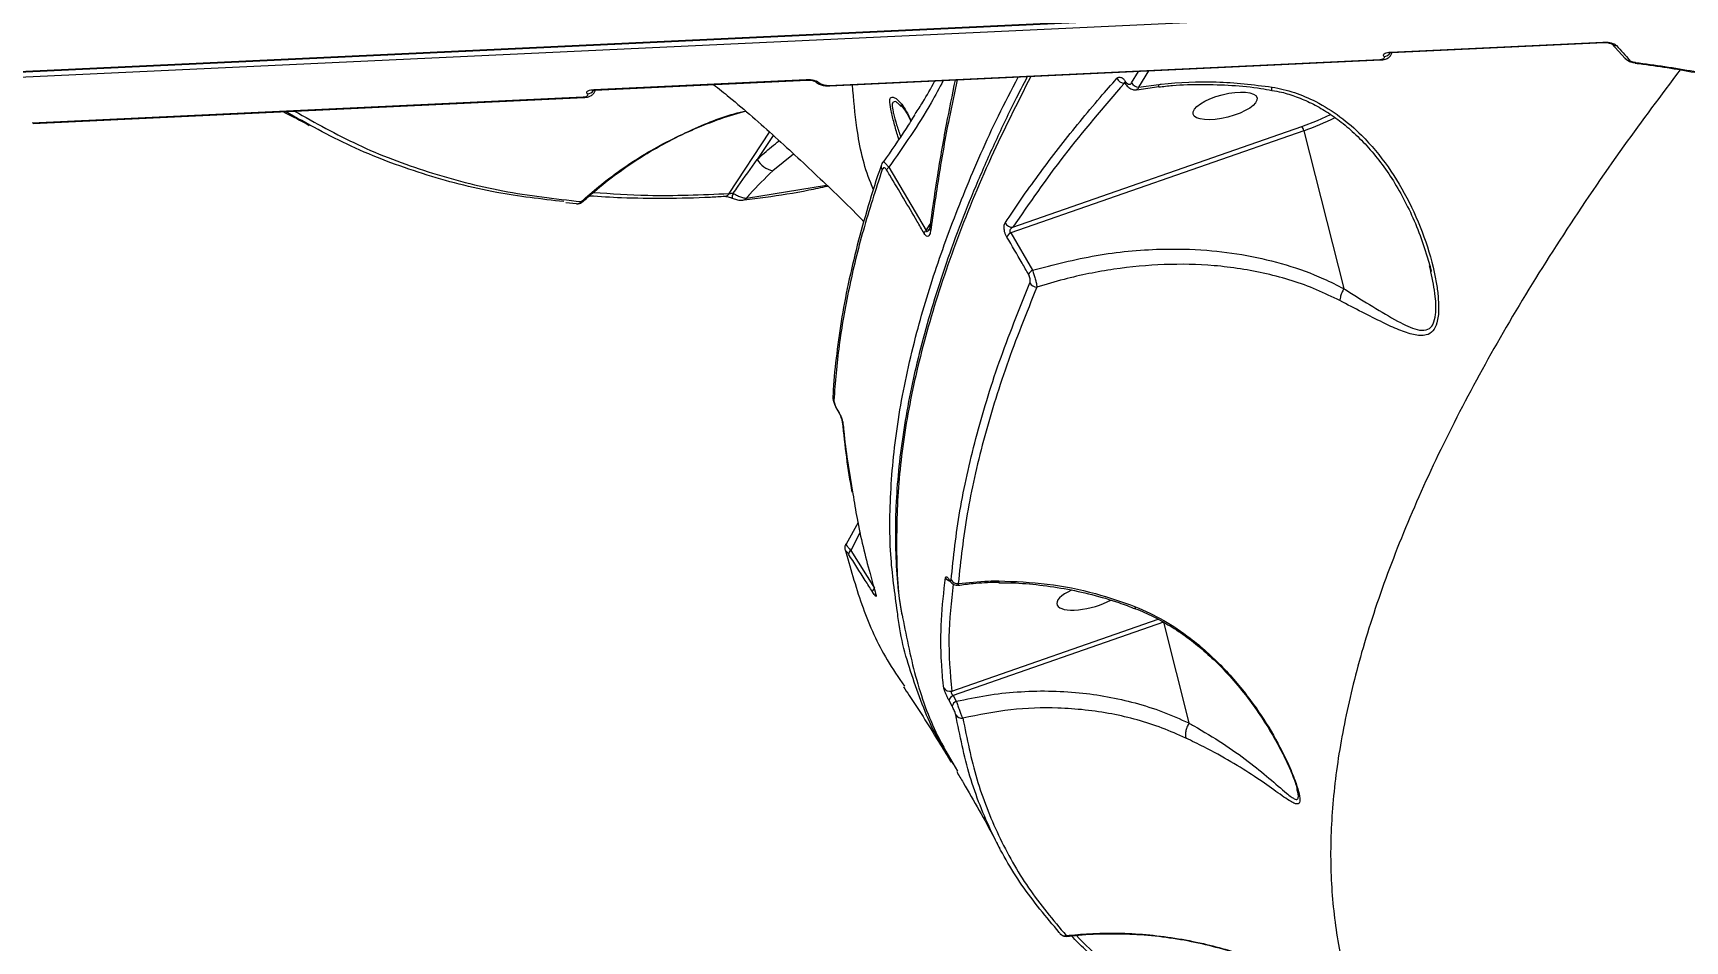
# Model space of a CAD drawing. Header units: millimetres. Extents: x -7151 to 6134, y -5040 to 5562.
# Drawn here: x -2003.1 to -1769.7, y -296.2 to -168 of the extents above; entities that cross this region are included whole.
import ezdxf

# ---------------------------------------------------------------- set-up
doc = ezdxf.new("R2010")
doc.units = ezdxf.units.MM
for name, color, linetype in [('DIKOM_ОБЪЕКТ', 7, 'Continuous'), ('DIKOM_РАЗМЕР_ЗОНА', 7, 'Continuous'), ('DIKOM_РАЗМЕР_ОБЪЕКТА', 7, 'Continuous')]:
    doc.layers.add(name, color=color, linetype=linetype)
doc.styles.add('style1', font='arial.ttf', dxfattribs={"width": 0.8})
doc.dimstyles.new('1-50', dxfattribs={"dimtxt": 300, "dimasz": 200, "dimexe": 100, "dimexo": 0, "dimgap": 100, "dimtad": 1, "dimtxsty": 'style1', "dimcen": 200, "dimclrd": 7, "dimclre": 7, "dimclrt": 7, "dimadec": 1, "dimazin": 2, "dimtfac": 1, "dimtmove": 0, "dimatfit": 2, "dimfxl": 0, "dimlwd": 25, "dimlwe": 18, "dimarcsym": 0})

# ---------------------------------------------------------------- blocks, each defined once
blk = doc.blocks.new('*D0')
at = {"layer": 'Defpoints', "color": 0, "transparency": 16777216}
for p in [(4133.55, 168.74), (-4567.47, -1241.13), (4133.55, -4153.12)]:
    blk.add_point(p, dxfattribs=at)
at = {"layer": 'DIKOM_РАЗМЕР_ОБЪЕКТА', "color": 7, "lineweight": 18, "transparency": 16777216}
for p, q in [((4133.55, 168.74), (4133.55, -4253.12)), ((-4567.47, -1241.13), (-4567.47, -4253.12))]:
    blk.add_line(p, q, dxfattribs=at)
at = {"layer": 'DIKOM_РАЗМЕР_ОБЪЕКТА', "color": 7, "lineweight": 25, "transparency": 16777216}
blk.add_line((-4367.47, -4153.12), (3933.55, -4153.12), dxfattribs=at)
at = {"layer": 'DIKOM_РАЗМЕР_ОБЪЕКТА', "color": 7, "transparency": 16777216}
for points in [[(-4367.47, -4119.79), (-4367.47, -4186.45), (-4567.47, -4153.12)], [(3933.55, -4119.79), (3933.55, -4186.45), (4133.55, -4153.12)]]:
    blk.add_solid(points, dxfattribs=at)
at = {"layer": 'DIKOM_РАЗМЕР_ОБЪЕКТА', "color": 7, "transparency": 16777216, "insert": (150.61, -3899.95), "char_height": 300, "attachment_point": 5, "style": 'style1'}
blk.add_mtext('8700', dxfattribs=at)
blk = doc.blocks.new('*D3')
at = {"layer": 'Defpoints', "color": 0, "transparency": 16777216}
for p in [(6133.55, 253.24), (-5802.46, -2467.19), (6133.55, -4939.78)]:
    blk.add_point(p, dxfattribs=at)
at = {"layer": 'DIKOM_РАЗМЕР_ЗОНА', "color": 7, "lineweight": 18, "transparency": 16777216}
for p, q in [((6133.55, 253.24), (6133.55, -5039.78)), ((-5802.46, -2467.19), (-5802.46, -5039.78))]:
    blk.add_line(p, q, dxfattribs=at)
at = {"layer": 'DIKOM_РАЗМЕР_ЗОНА', "color": 7, "lineweight": 25, "transparency": 16777216}
blk.add_line((-5602.46, -4939.78), (5933.55, -4939.78), dxfattribs=at)
at = {"layer": 'DIKOM_РАЗМЕР_ЗОНА', "color": 7, "transparency": 16777216}
for points in [[(-5602.46, -4906.44), (-5602.46, -4973.11), (-5802.46, -4939.78)], [(5933.55, -4906.44), (5933.55, -4973.11), (6133.55, -4939.78)]]:
    blk.add_solid(points, dxfattribs=at)
at = {"layer": 'DIKOM_РАЗМЕР_ЗОНА', "color": 7, "transparency": 16777216, "insert": (186.61, -4686.61), "char_height": 300, "attachment_point": 5, "style": 'style1'}
blk.add_mtext('11950', dxfattribs=at)

msp = doc.modelspace()

# ---------------------------------------------------------------- linework, layer by layer
at = {"layer": 'DIKOM_ОБЪЕКТ', "color": 7, "linetype": 'Continuous', "lineweight": 15}
for p, q in [((-2197.339, -182.436), (-1743.331, -161.084)), ((-2197.187, -182.525), (-1743.181, -161.172)), ((-1742.668, -161.904), (-2196.675, -183.257)), ((-1811.332, -170.654), (-1781.315, -169.243)), ((-1811.193, -170.728), (-1781.176, -169.316)), ((-1780.06, -169.482), (-1778.164, -171.563)), ((-1890.695, -175.366), (-1812.838, -171.704)), ((-1890.558, -175.437), (-1812.701, -171.776)), ((-1923.895, -175.948), (-1893.878, -174.537)), ((-1923.757, -176.022), (-1893.74, -174.61)), ((-1848.864, -175.022), (-1848.927, -175.036)), ((-1847.914, -175.01), (-1846.916, -173.385)), ((-1845.507, -173.319), (-1846.922, -175.623)), ((-2003.258, -180.66), (-1925.402, -176.998)), ((-2003.121, -180.731), (-1925.265, -177.07)), ((-1847.179, -175.983), (-1844.061, -175.534)), ((-1846.922, -175.623), (-1844.049, -175.227)), ((-1880.477, -178.322), (-1880.64, -178.168)), ((-1904.767, -190.632), (-1899.047, -181.976)), ((-1823.564, -181.757), (-1864.985, -196.186)), ((-1864.675, -195.39), (-1823.837, -181.164)), ((-1823.564, -181.757), (-1817.915, -204.06)), ((-1898.535, -182.421), (-1900.788, -185.83)), ((-1895.666, -185.06), (-1898.594, -187.411)), ((-1882.215, -186.932), (-1876.931, -195.846)), ((-1902.334, -191.274), (-1890.999, -189.435)), ((-1927.835, -191.905), (-1926.334, -192.032)), ((-1876.931, -195.846), (-1876.358, -194.979)), ((-1864.985, -196.186), (-1861.912, -201.469)), ((-1889.444, -221.22), (-1889.434, -221.294)), ((-1886.555, -237.094), (-1888.253, -240.123)), ((-1886.24, -238.432), (-1887.589, -241.026)), ((-1887.589, -241.026), (-1884.211, -246.353)), ((-1866.659, -245.516), (-1866.659, -245.516)), ((-1873.322, -260.885), (-1844.172, -250.731)), ((-1843.413, -251.155), (-1873.114, -261.501)), ((-1843.413, -251.155), (-1839.812, -265.375)), ((-1873.25, -263.03), (-1873.695, -262.214)), ((-1873.114, -261.501), (-1872.668, -262.32)), ((-1824.494, -274.871), (-1824.532, -274.703)), ((-1857.14, -295.397), (-1857.094, -295.488))]:
    msp.add_line(p, q, dxfattribs=at)
at = {"layer": 'DIKOM_ОБЪЕКТ', "color": 7, "linetype": 'Continuous', "lineweight": 15, "flags": 128}
for points in [[(-1776.749, -172.167), (-1776.742, -172.172), (-1776.739, -172.173)], [(-1776.739, -172.173), (-1776.724, -172.16), (-1776.702, -172.112)], [(-1823.837, -181.164), (-1821.619, -180.31), (-1819.801, -179.479)], [(-1873.655, -245.251), (-1873.693, -245.188), (-1873.734, -245.061)], [(-1884.023, -247.253), (-1884.091, -247.122), (-1884.119, -247.04)], [(-1866.658, -245.316), (-1866.659, -245.455), (-1866.659, -245.514), (-1866.659, -245.516)], [(-1857.991, -295.139), (-1858.047, -295.073), (-1858.124, -294.953)]]:
    msp.add_lwpolyline(points, dxfattribs=at)
at = {"layer": 'DIKOM_ОБЪЕКТ', "color": 7, "linetype": 'Continuous', "lineweight": 15}
for centre, radius, start, end in [((-1781.176, -169.149), 0.167, 213.93738, 271.06707), ((-1779.46, -168.926), 0.818, 222.37943, 273.88924), ((-1667.701, -69.856), 149.85, 221.80315, 222.87487), ((-1812.701, -171.609), 0.167, 214.78224, 268.8818), ((-1812.31, -170.174), 1.114, 273.81037, 328.80669), ((-1811.193, -170.56), 0.168, 214.08403, 269.84192), ((-1777.574, -171), 0.816, 223.64932, 273.9967), ((-1893.74, -174.443), 0.167, 213.93738, 271.06707), ((-1892.03, -174.235), 0.803, 223.6259, 274.41893), ((-1848.944, -173.889), 1.147, 204.40328, 270.85235), ((-1848.543, -174.953), 0.304, 147.00951, 206.25089), ((-1846.843, -174.386), 1.24, 210.25928, 266.34483), ((-1925.264, -176.903), 0.167, 214.78224, 268.8818), ((-1924.873, -175.468), 1.114, 273.81102, 328.80463), ((-1923.756, -175.854), 0.168, 214.14076, 269.78519), ((-1890.558, -175.271), 0.167, 214.77906, 269.94531), ((-1844.816, -175.363), 0.78, 345.74865, 10.09679), ((-1824.978, -182.051), 1.445, 11.71896, 37.84046), ((-1835.212, -148.025), 35.687, 289.05081, 296.74465), ((-1897.976, -184.241), 3.23, 209.48115, 258.97779), ((-1882.482, -186.815), 0.795, 161.77381, 213.97751), ((-1881.507, -187.836), 1.148, 128.02991, 152.59042), ((-1905.436, -190.251), 0.77, 275.62296, 330.30693), ((-1903.078, -191.235), 1.283, 150.22002, 181.80534), ((-1902.946, -190.797), 0.776, 278.92047, 322.0126), ((-1926.296, -191.242), 0.832, 266.78697, 319.65257), ((-1876.254, -196.766), 1.142, 126.33845, 150.81842), ((-1875.783, -195.555), 0.66, 172.82253, 217.6785), ((-1864.769, -194.279), 1.115, 207.04546, 274.85147), ((-1864.266, -197.41), 1.419, 120.41022, 153.16503), ((-1861.223, -202.693), 1.405, 119.36789, 152.28289), ((-1861.291, -202.682), 1.154, 210.23114, 270.4076), ((-1889.268, -219.379), 0.842, 176.72936, 213.17859), ((-1888.09, -222.675), 0.731, 185.38224, 215.22246), ((-1887.567, -240.751), 0.846, 193.01275, 213.42779), ((-1887.183, -241.635), 0.731, 123.68492, 172.48999), ((-1873.307, -244.372), 1.011, 208.34166, 254.4021), ((-1883.82, -246.964), 0.726, 122.57236, 171.30362), ((-1872.506, -244.672), 1.041, 209.95602, 275.96025), ((-1873.571, -259.908), 1.008, 209.97638, 284.32858), ((-1872.73, -262.408), 0.985, 112.93768, 168.61332), ((-1872.289, -263.224), 0.981, 112.70895, 168.57127), ((-1871.897, -263.72), 0.99, 209.66316, 278.42537), ((-1857.336, -294.51), 0.908, 223.77764, 282.44143)]:
    msp.add_arc(centre, radius, start, end, dxfattribs=at)
msp.add_ellipse((-1834.702, -178.266), major_axis=(-4.524, -1.156), ratio=0.3496586, dxfattribs=at)
for start_param, end_param in [(5.1933166, 6.3518037), (0.0686184, 2.2267414)]:
    msp.add_ellipse((-1853.938, -247.49), major_axis=(-4.524, -1.156), ratio=0.3496586, start_param=start_param, end_param=end_param, dxfattribs=at)
for points, knots in [([(-1781.315, -169.243), (-1781.209, -169.24), (-1780.942, -169.235), (-1780.486, -169.284), (-1780.015, -169.396), (-1779.621, -169.554), (-1779.477, -169.679), (-1779.405, -169.742)], [0, 0, 0, 0, 0.140709, 0.3551647, 0.5698808, 0.7848984, 1, 1, 1, 1]), ([(-1781.172, -169.319), (-1781.132, -169.317), (-1781.003, -169.309), (-1780.74, -169.326), (-1780.443, -169.373), (-1780.208, -169.438), (-1780.069, -169.493), (-1780.014, -169.525), (-1780.019, -169.522), (-1780.021, -169.521)], [0, 0, 0, 0, 0.0896838, 0.2868172, 0.4977826, 0.6770643, 0.8264419, 0.9498459, 1, 1, 1, 1]), ([(-1812.838, -171.704), (-1812.736, -171.695), (-1812.533, -171.677), (-1812.31, -171.599), (-1812.183, -171.495), (-1812.165, -171.384), (-1812.216, -171.314), (-1812.236, -171.286)], [0, 0, 0, 0, 0.2142065, 0.4286505, 0.6432427, 0.8580735, 1, 1, 1, 1]), ([(-1812.705, -171.771), (-1812.661, -171.77), (-1812.368, -171.765), (-1811.942, -171.663), (-1811.481, -171.39), (-1811.186, -171.03), (-1811.128, -170.754), (-1811.1, -170.621)], [0, 0, 0, 0, 0.0568115, 0.3867359, 0.6224684, 0.8187131, 1, 1, 1, 1]), ([(-1812.236, -171.286), (-1812.266, -171.244), (-1812.343, -171.138), (-1812.315, -170.972), (-1812.125, -170.813), (-1811.79, -170.695), (-1811.484, -170.668), (-1811.332, -170.654)], [0, 0, 0, 0, 0.14188341, 0.35676945, 0.57132873, 0.78573225, 1, 1, 1, 1]), ([(-1811.55, -170.784), (-1811.549, -170.783), (-1811.545, -170.781), (-1811.465, -170.758), (-1811.345, -170.737), (-1811.233, -170.732), (-1811.19, -170.73)], [0, 0, 0, 0, 0.2050446, 0.4534385, 0.7866377, 1, 1, 1, 1]), ([(-1778.152, -171.54), (-1778.11, -171.595), (-1777.986, -171.757), (-1777.63, -171.945), (-1777.203, -172.11), (-1776.855, -172.147), (-1776.737, -172.159)], [0, 0, 0, 0, 0.1321724, 0.387352, 0.7920252, 1, 1, 1, 1]), ([(-1777.517, -171.814), (-1777.469, -171.854), (-1777.372, -171.935), (-1777.109, -172.035), (-1776.871, -172.089), (-1776.731, -172.108), (-1776.702, -172.112)], [0, 0, 0, 0, 0.3068785, 0.6134869, 0.9196148, 1, 1, 1, 1]), ([(-1776.755, -172.219), (-1776.551, -172.242), (-1775.025, -172.421), (-1772.206, -172.848), (-1768.323, -173.499), (-1764.513, -174.243), (-1760.827, -175.064), (-1758.301, -175.671), (-1757.057, -176.013), (-1756.945, -176.044)], [0, 0, 0, 0, 0.0290876, 0.2178458, 0.4079249, 0.5988657, 0.7901743, 0.9811334, 1, 1, 1, 1]), ([(-1776.702, -172.112), (-1775.313, -172.298), (-1772.533, -172.668), (-1768.446, -173.357), (-1764.42, -174.141), (-1760.475, -175.017), (-1757.962, -175.668), (-1756.705, -175.994)], [0, 0, 0, 0, 0.19768915, 0.39539618, 0.59309778, 0.79653455, 1, 1, 1, 1]), ([(-1893.878, -174.537), (-1893.773, -174.534), (-1893.505, -174.529), (-1893.049, -174.578), (-1892.578, -174.69), (-1892.185, -174.848), (-1892.04, -174.973), (-1891.968, -175.036)], [0, 0, 0, 0, 0.1407045, 0.3551532, 0.5698947, 0.7849054, 1, 1, 1, 1]), ([(-1893.736, -174.613), (-1893.696, -174.611), (-1893.567, -174.603), (-1893.304, -174.62), (-1893.006, -174.667), (-1892.771, -174.732), (-1892.633, -174.787), (-1892.578, -174.819), (-1892.583, -174.816), (-1892.584, -174.815)], [0, 0, 0, 0, 0.0899316, 0.2866986, 0.4978984, 0.6770439, 0.8264956, 0.9498614, 1, 1, 1, 1]), ([(-1892.615, -174.765), (-1892.601, -174.787), (-1892.518, -174.918), (-1892.234, -175.094), (-1891.779, -175.306), (-1891.168, -175.438), (-1890.755, -175.431), (-1890.564, -175.427)], [0, 0, 0, 0, 0.0361823, 0.2119809, 0.4663184, 0.7532946, 1, 1, 1, 1]), ([(-1891.968, -175.036), (-1891.92, -175.077), (-1891.824, -175.161), (-1891.561, -175.265), (-1891.247, -175.339), (-1890.943, -175.371), (-1890.765, -175.367), (-1890.695, -175.366)], [0, 0, 0, 0, 0.215121, 0.4302979, 0.6450708, 0.8595941, 1, 1, 1, 1]), ([(-1874.526, -174.683), (-1875.082, -175.733), (-1877.367, -180.048), (-1880.127, -183.967), (-1882.215, -186.932)], [0, 0, 0, 0, 0.2432546, 1, 1, 1, 1]), ([(-1880.981, -249.73), (-1881.363, -247.046), (-1882.183, -241.286), (-1882.031, -231.736), (-1880.83, -221.284), (-1878.542, -210.816), (-1875.399, -200.446), (-1871.518, -190.233), (-1867.702, -181.469), (-1864.869, -176.014), (-1863.918, -174.184)], [0, 0, 0, 0, 0.1268616, 0.2722337, 0.4173734, 0.5620564, 0.6864764, 0.8115563, 0.9367828, 1, 1, 1, 1]), ([(-1862.639, -174.124), (-1863.246, -175.293), (-1864.912, -178.504), (-1867.348, -183.662), (-1869.968, -189.606), (-1872.314, -195.463), (-1874.399, -201.239), (-1876.22, -206.932), (-1877.772, -212.528), (-1879.048, -218.005), (-1880.042, -223.342), (-1880.751, -228.533), (-1881.179, -233.578), (-1881.329, -238.483), (-1881.185, -243.24), (-1880.872, -247.14), (-1880.501, -249.399), (-1880.373, -250.171)], [0, 0, 0, 0, 0.0404251, 0.1110699, 0.1818187, 0.2527528, 0.3239487, 0.3954842, 0.4672938, 0.5390103, 0.610314, 0.6812942, 0.7520229, 0.8225733, 0.8930128, 0.9634149, 1, 1, 1, 1]), ([(-1862.148, -174.101), (-1864.082, -177.929), (-1868.158, -185.994), (-1872.955, -197.788), (-1876.81, -209.443), (-1879.436, -220.488), (-1880.958, -230.949), (-1881.206, -240.898), (-1880.958, -247.404), (-1880.268, -250.434), (-1880.259, -250.474)], [0, 0, 0, 0, 0.1322623, 0.2787079, 0.4250325, 0.5672261, 0.7095286, 0.851722, 0.9980462, 1, 1, 1, 1]), ([(-1878.469, -179.384), (-1878.11, -178.841), (-1877.123, -177.348), (-1876.255, -175.753), (-1875.704, -174.739)], [0, 0, 0, 0, 0.3643157, 1, 1, 1, 1]), ([(-1872.84, -174.604), (-1873.27, -176.704), (-1874.235, -181.416), (-1875.436, -188.378), (-1876.108, -193.177), (-1876.43, -195.474)], [0, 0, 0, 0, 0.2953027, 0.6627245, 1, 1, 1, 1]), ([(-1872.542, -174.59), (-1872.937, -176.414), (-1873.925, -180.985), (-1875.175, -188.109), (-1875.929, -193.342), (-1876.306, -195.959)], [0, 0, 0, 0, 0.2492371, 0.6246157, 1, 1, 1, 1]), ([(-1865.762, -194.786), (-1865.579, -194.507), (-1864.664, -193.115), (-1862.176, -189.48), (-1857.995, -183.854), (-1853.562, -178.43), (-1850.776, -175.259), (-1849.989, -174.363)], [0, 0, 0, 0, 0.0413709, 0.2068689, 0.5381533, 0.8694387, 1, 1, 1, 1]), ([(-1848.927, -175.036), (-1851.864, -178.449), (-1857.748, -185.285), (-1862.363, -192.018), (-1864.675, -195.39)], [0, 0, 0, 0, 0.4991799, 1, 1, 1, 1]), ([(-1849.989, -174.363), (-1849.904, -174.294), (-1849.733, -174.157), (-1849.403, -174.199), (-1849.074, -174.404), (-1848.884, -174.668), (-1848.798, -174.788)], [0, 0, 0, 0, 0.2591246, 0.517707, 0.7811354, 1, 1, 1, 1]), ([(-1848.955, -174.92), (-1848.955, -174.92), (-1848.971, -174.913), (-1848.919, -174.946), (-1848.856, -175.015), (-1848.818, -175.086), (-1848.814, -175.092)], [0, 0, 0, 0, 0.0099498, 0.5035943, 0.9560548, 1, 1, 1, 1]), ([(-1848.798, -174.788), (-1848.775, -174.823), (-1848.683, -174.962), (-1848.499, -175.137), (-1848.269, -175.226), (-1848.061, -175.195), (-1847.963, -175.072), (-1847.914, -175.01)], [0, 0, 0, 0, 0.0798899, 0.3180918, 0.5555695, 0.7774151, 1, 1, 1, 1]), ([(-1844.049, -175.227), (-1843.937, -175.215), (-1841.252, -174.922), (-1835.883, -174.65), (-1830.689, -175.276), (-1828.066, -175.593)], [0, 0, 0, 0, 0.0209786, 0.5055941, 1, 1, 1, 1]), ([(-1770.399, -173.165), (-1773.098, -176.76), (-1778.991, -184.609), (-1787.049, -196.486), (-1794.681, -208.774), (-1801.398, -220.883), (-1807.159, -232.764), (-1811.911, -244.362), (-1815.51, -255.3), (-1818.005, -265.563), (-1819.466, -275.15), (-1819.959, -284.338), (-1819.374, -293.033), (-1818.137, -300.107), (-1816.682, -303.995), (-1816.163, -305.384)], [0, 0, 0, 0, 0.0681869, 0.1489011, 0.2296775, 0.3103919, 0.3934845, 0.4766468, 0.5597384, 0.6379132, 0.7161473, 0.7943216, 0.8747521, 0.9552477, 1, 1, 1, 1]), ([(-1925.402, -176.998), (-1925.3, -176.989), (-1925.097, -176.971), (-1924.873, -176.893), (-1924.746, -176.789), (-1924.728, -176.678), (-1924.779, -176.608), (-1924.799, -176.58)], [0, 0, 0, 0, 0.2142, 0.4285277, 0.6431134, 0.8579377, 1, 1, 1, 1]), ([(-1925.268, -177.065), (-1925.225, -177.064), (-1924.931, -177.059), (-1924.506, -176.957), (-1924.044, -176.684), (-1923.751, -176.324), (-1923.692, -176.048), (-1923.664, -175.915)], [0, 0, 0, 0, 0.0568134, 0.3867904, 0.6224874, 0.8186214, 1, 1, 1, 1]), ([(-1924.799, -176.58), (-1924.83, -176.538), (-1924.906, -176.432), (-1924.878, -176.266), (-1924.688, -176.107), (-1924.353, -175.989), (-1924.048, -175.962), (-1923.895, -175.948)], [0, 0, 0, 0, 0.1418032, 0.3567093, 0.5712887, 0.7857122, 1, 1, 1, 1]), ([(-1924.114, -176.078), (-1924.112, -176.077), (-1924.109, -176.075), (-1924.029, -176.052), (-1923.908, -176.031), (-1923.797, -176.026), (-1923.753, -176.024)], [0, 0, 0, 0, 0.2050094, 0.4533606, 0.7865025, 1, 1, 1, 1]), ([(-1906.955, -175.232), (-1906.22, -175.825), (-1903.285, -178.194), (-1898.258, -182.604), (-1891.942, -188.481), (-1887.741, -192.492), (-1885.742, -194.617), (-1885.739, -194.62)], [0, 0, 0, 0, 0.10136203, 0.40456691, 0.70390832, 0.99952924, 1, 1, 1, 1]), ([(-1884.376, -190.087), (-1884.51, -189.774), (-1885.668, -187.069), (-1886.758, -182.178), (-1887.164, -177.331), (-1887.336, -175.286)], [0, 0, 0, 0, 0.0703736, 0.6078119, 1, 1, 1, 1]), ([(-1881.943, -178.743), (-1882.011, -178.29), (-1882.138, -177.44), (-1881.925, -177.012), (-1881.589, -176.979), (-1881.12, -177.241), (-1880.548, -177.809), (-1879.796, -178.795), (-1879.349, -179.772), (-1879.081, -180.355)], [0, 0, 0, 0, 0.1306027, 0.2444453, 0.3505923, 0.4593482, 0.6143651, 0.7695422, 1, 1, 1, 1]), ([(-1848.806, -175.083), (-1848.681, -175.261), (-1848.432, -175.618), (-1847.918, -175.911), (-1847.468, -176.025), (-1847.24, -175.962), (-1847.188, -175.947)], [0, 0, 0, 0, 0.3206469, 0.6411161, 0.9175296, 1, 1, 1, 1]), ([(-1846.922, -175.623), (-1846.963, -175.74), (-1847.03, -175.929), (-1847.145, -175.938), (-1847.189, -175.942)], [0, 0, 0, 0, 0.6181031, 1, 1, 1, 1]), ([(-1844.057, -175.584), (-1843.415, -175.509), (-1841.381, -175.273), (-1837.932, -175.182), (-1833.755, -175.326), (-1830.46, -175.631), (-1828.586, -175.983), (-1828.069, -176.08)], [0, 0, 0, 0, 0.1208264, 0.3829001, 0.6430385, 0.9014896, 1, 1, 1, 1]), ([(-1828.056, -176.019), (-1828.064, -176.025), (-1828.089, -176.041), (-1828.087, -175.876), (-1828.075, -175.694), (-1828.069, -175.617), (-1828.066, -175.593)], [0, 0, 0, 0, 0.2415851, 0.7287519, 0.912642, 1, 1, 1, 1]), ([(-1828.067, -176.076), (-1827.619, -176.152), (-1826.451, -176.348), (-1824.575, -176.956), (-1822.438, -177.867), (-1820.306, -179.068), (-1818.208, -180.556), (-1816.13, -182.354), (-1814.113, -184.461), (-1812.199, -186.878), (-1810.433, -189.566), (-1808.835, -192.519), (-1807.412, -195.727), (-1806.365, -198.762), (-1805.745, -200.785), (-1805.58, -201.622), (-1805.572, -201.663)], [0, 0, 0, 0, 0.0368587, 0.0962653, 0.1591243, 0.2255769, 0.2959376, 0.3705051, 0.4524022, 0.537874, 0.6276016, 0.7219209, 0.8208542, 0.9245701, 0.9962504, 1, 1, 1, 1]), ([(-1828.066, -175.593), (-1826.998, -175.823), (-1824.861, -176.284), (-1821.598, -177.697), (-1818.39, -179.712), (-1814.886, -182.764), (-1811.542, -186.808), (-1808.539, -191.903), (-1806.214, -197.414), (-1805.027, -201.916), (-1804.577, -205.088), (-1804.479, -207.052), (-1804.662, -208.839), (-1805.288, -210.132), (-1806.402, -210.786), (-1808.053, -210.637), (-1810.126, -209.916), (-1812.551, -208.787), (-1815.307, -207.403), (-1817.418, -206.305), (-1818.473, -205.755)], [0, 0, 0, 0, 0.048203, 0.0964657, 0.1564853, 0.2165974, 0.3050941, 0.3937455, 0.4869569, 0.5799896, 0.6113385, 0.6426277, 0.6797876, 0.7100282, 0.7402892, 0.786252, 0.8340983, 0.8820786, 0.9410321, 1, 1, 1, 1]), ([(-1967.81, -179.071), (-1966.773, -179.584), (-1965.525, -180.202), (-1964.295, -180.903), (-1964.088, -181.021)], [0, 0, 0, 0, 0.8319524, 1, 1, 1, 1]), ([(-1928.118, -191.779), (-1931.308, -191.412), (-1938.179, -190.622), (-1948.192, -187.968), (-1958.202, -184.242), (-1964.401, -180.769), (-1967.463, -179.054)], [0, 0, 0, 0, 0.2241146, 0.4827681, 0.7445933, 1, 1, 1, 1]), ([(-1966.181, -178.994), (-1963.237, -180.644), (-1957.198, -184.028), (-1947.335, -187.727), (-1936.831, -190.511), (-1929.385, -191.357), (-1925.662, -191.78)], [0, 0, 0, 0, 0.2392246, 0.49075717, 0.74537748, 1, 1, 1, 1]), ([(-1925.662, -191.78), (-1924.844, -191.064), (-1922.021, -188.59), (-1916.711, -184.856), (-1909.808, -181.415), (-1904.972, -179.484), (-1902.575, -179.018), (-1902.476, -178.999)], [0, 0, 0, 0, 0.1204873, 0.4158748, 0.7181311, 0.9884087, 1, 1, 1, 1]), ([(-1925.452, -191.822), (-1925.037, -191.433), (-1923.624, -190.105), (-1921.022, -188.072), (-1917.674, -185.735), (-1914.176, -183.669), (-1910.583, -181.868), (-1906.912, -180.383), (-1904.196, -179.438), (-1902.695, -179.08), (-1902.45, -179.022)], [0, 0, 0, 0, 0.063096, 0.2151298, 0.3672306, 0.5193978, 0.6713712, 0.8213048, 0.9707512, 1, 1, 1, 1]), ([(-1878.538, -179.48), (-1878.946, -180.147), (-1880.356, -182.453), (-1881.905, -184.633), (-1883.006, -186.182)], [0, 0, 0, 0, 0.2890301, 1, 1, 1, 1]), ([(-1880.809, -182.98), (-1880.867, -182.773), (-1881.116, -181.897), (-1881.562, -180.387), (-1881.814, -179.299), (-1881.943, -178.743)], [0, 0, 0, 0, 0.1311642, 0.5560965, 1, 1, 1, 1]), ([(-1880.64, -178.168), (-1880.77, -178.034), (-1881.138, -177.652), (-1881.568, -177.599), (-1881.779, -178.059), (-1881.683, -178.78), (-1881.468, -179.718), (-1881.129, -180.864), (-1880.743, -182.044), (-1880.557, -182.613)], [0, 0, 0, 0, 0.1213686, 0.3429575, 0.4927816, 0.641389, 0.6654254, 0.8386511, 1, 1, 1, 1]), ([(-1880.572, -178.097), (-1880.571, -178.098), (-1880.565, -178.102), (-1880.377, -178.289), (-1880.059, -178.698), (-1879.581, -179.411), (-1879.27, -180.028), (-1879.095, -180.377)], [0, 0, 0, 0, 0.0551766, 0.2073699, 0.404942, 0.6639505, 1, 1, 1, 1]), ([(-1900.788, -185.83), (-1900.133, -185.216), (-1899.132, -184.279), (-1898.056, -183.471), (-1897.684, -183.192)], [0, 0, 0, 0, 0.6547902, 1, 1, 1, 1]), ([(-1904.192, -190.598), (-1903.961, -190.267), (-1902.837, -188.663), (-1901.695, -187.084), (-1900.788, -185.83)], [0, 0, 0, 0, 0.2060781, 1, 1, 1, 1]), ([(-1883.236, -186.567), (-1883.252, -186.612), (-1883.968, -188.581), (-1885.137, -192.379), (-1886.713, -197.948), (-1887.98, -203.388), (-1888.984, -208.713), (-1889.677, -213.897), (-1890.044, -217.434), (-1890.096, -219.205), (-1890.1, -219.331)], [0, 0, 0, 0, 0.0038065, 0.1678036, 0.3318498, 0.4959439, 0.6599246, 0.8237058, 0.9874047, 1, 1, 1, 1]), ([(-1883.026, -186.17), (-1883.048, -186.196), (-1883.152, -186.317), (-1883.198, -186.457), (-1883.234, -186.568)], [0, 0, 0, 0, 0.2109391, 1, 1, 1, 1]), ([(-1883.01, -186.178), (-1883.009, -186.164), (-1883.003, -186.103), (-1882.836, -186.223), (-1882.544, -186.519), (-1882.315, -186.807), (-1882.215, -186.932)], [0, 0, 0, 0, 0.1088656, 0.4625614, 0.7654463, 1, 1, 1, 1]), ([(-1898.594, -187.411), (-1899.697, -188.488), (-1900.97, -189.731), (-1902.174, -191.093), (-1902.334, -191.274)], [0, 0, 0, 0, 0.8665868, 1, 1, 1, 1]), ([(-1883.142, -187.259), (-1884.074, -190.123), (-1885.94, -195.849), (-1887.928, -204.118), (-1889.367, -212.163), (-1889.771, -217.281), (-1889.973, -219.839)], [0, 0, 0, 0, 0.2491197, 0.4982426, 0.7491201, 1, 1, 1, 1]), ([(-1882.526, -187.308), (-1882.56, -187.257), (-1882.629, -187.152), (-1882.749, -187.043), (-1882.872, -186.992), (-1883.029, -187.024), (-1883.096, -187.164), (-1883.142, -187.259)], [0, 0, 0, 0, 0.1211699, 0.2523272, 0.4115172, 0.599231, 1, 1, 1, 1]), ([(-1877.251, -196.209), (-1877.568, -195.661), (-1879.15, -192.921), (-1880.913, -189.957), (-1882.376, -187.555), (-1882.526, -187.308)], [0, 0, 0, 0, 0.1831603, 0.9158771, 1, 1, 1, 1]), ([(-1924.495, -190.939), (-1922.996, -191.036), (-1919.493, -191.263), (-1913.786, -191.309), (-1908.906, -191.233), (-1906.044, -191.041), (-1905.359, -190.995)], [0, 0, 0, 0, 0.2444157, 0.5709656, 0.8973518, 1, 1, 1, 1]), ([(-1923.958, -190.473), (-1921.419, -190.65), (-1915.269, -191.078), (-1908.652, -190.797), (-1904.767, -190.632)], [0, 0, 0, 0, 0.4128446, 1, 1, 1, 1]), ([(-1905.368, -191.018), (-1905.369, -191.018), (-1905.376, -191.018), (-1905.333, -191.017), (-1905.228, -191.028), (-1905.036, -191.061), (-1904.753, -191.135), (-1904.509, -191.215), (-1904.378, -191.27), (-1904.361, -191.277)], [0, 0, 0, 0, 0.02680751, 0.14074772, 0.2805294, 0.45980176, 0.68828981, 0.96005628, 1, 1, 1, 1]), ([(-1904.767, -190.632), (-1904.756, -190.631), (-1904.707, -190.622), (-1904.584, -190.608), (-1904.393, -190.598), (-1904.26, -190.598), (-1904.192, -190.598)], [0, 0, 0, 0, 0.0803345, 0.366741, 0.6759084, 1, 1, 1, 1]), ([(-1904.536, -191.202), (-1904.421, -191.25), (-1904.11, -191.38), (-1903.538, -191.532), (-1903.114, -191.617), (-1902.868, -191.563), (-1902.843, -191.557)], [0, 0, 0, 0, 0.2017884, 0.5465372, 0.9521928, 1, 1, 1, 1]), ([(-1904.192, -190.598), (-1903.99, -190.711), (-1903.586, -190.938), (-1902.997, -191.171), (-1902.577, -191.273), (-1902.395, -191.274), (-1902.334, -191.274)], [0, 0, 0, 0, 0.2864697, 0.5730111, 0.8569346, 1, 1, 1, 1]), ([(-1902.637, -191.502), (-1901.644, -191.389), (-1898.636, -191.046), (-1894.707, -190.399), (-1891.743, -189.763), (-1890.859, -189.573)], [0, 0, 0, 0, 0.2568639, 0.7783692, 1, 1, 1, 1]), ([(-1926.343, -192.064), (-1926.3, -192.07), (-1926.174, -192.087), (-1925.927, -192.052), (-1925.658, -191.96), (-1925.53, -191.835), (-1925.482, -191.788)], [0, 0, 0, 0, 0.1598776, 0.4666158, 0.8006158, 1, 1, 1, 1]), ([(-1925.662, -191.78), (-1925.574, -191.808), (-1925.476, -191.839), (-1925.48, -191.797), (-1925.48, -191.792)], [0, 0, 0, 0, 0.8949883, 1, 1, 1, 1]), ([(-1876.306, -195.959), (-1876.355, -196.19), (-1876.425, -196.519), (-1876.652, -196.695), (-1876.84, -196.679), (-1877.033, -196.525), (-1877.164, -196.355), (-1877.233, -196.239), (-1877.251, -196.209)], [0, 0, 0, 0, 0.4029852, 0.5733, 0.7451042, 0.8533919, 0.9617443, 1, 1, 1, 1]), ([(-1876.931, -195.846), (-1876.928, -195.861), (-1876.924, -195.892), (-1876.91, -195.936), (-1876.892, -195.963), (-1876.871, -195.983), (-1876.843, -195.995), (-1876.761, -195.984), (-1876.637, -195.869), (-1876.526, -195.733), (-1876.467, -195.634), (-1876.455, -195.616)], [0, 0, 0, 0, 0.0477461, 0.0969721, 0.1467321, 0.1619843, 0.215487, 0.2863703, 0.5674513, 0.9191271, 1, 1, 1, 1]), ([(-1865.532, -196.77), (-1865.595, -196.654), (-1865.719, -196.421), (-1865.85, -196.018), (-1865.918, -195.625), (-1865.921, -195.255), (-1865.864, -194.97), (-1865.792, -194.839), (-1865.762, -194.786)], [0, 0, 0, 0, 0.1642796, 0.329109, 0.4896932, 0.6615458, 0.8612859, 1, 1, 1, 1]), ([(-1864.675, -195.39), (-1864.724, -195.422), (-1864.84, -195.495), (-1864.987, -195.628), (-1865.085, -195.77), (-1865.121, -195.878), (-1865.129, -195.952), (-1865.12, -196.02), (-1865.091, -196.086), (-1865.044, -196.144), (-1865.005, -196.172), (-1864.985, -196.186)], [0, 0, 0, 0, 0.1851088, 0.430612, 0.6102928, 0.6936091, 0.7466153, 0.8085436, 0.8668977, 0.9300572, 1, 1, 1, 1]), ([(-1862.467, -202.04), (-1862.769, -201.511), (-1863.776, -199.745), (-1864.809, -197.995), (-1865.532, -196.77)], [0, 0, 0, 0, 0.2996014, 1, 1, 1, 1]), ([(-1861.912, -201.469), (-1858.92, -200.691), (-1852.935, -199.134), (-1844.649, -198.37), (-1837.527, -198.519), (-1831.581, -199.283), (-1826.049, -200.612), (-1821.486, -202.254), (-1818.869, -203.577), (-1817.915, -204.06)], [0, 0, 0, 0, 0.1992529, 0.3984524, 0.5429326, 0.6708137, 0.7989873, 0.9267433, 1, 1, 1, 1]), ([(-1818.473, -205.755), (-1819.562, -205.224), (-1822.856, -203.616), (-1828.788, -201.799), (-1836.04, -200.677), (-1843.288, -200.534), (-1850.391, -201.208), (-1856.409, -202.395), (-1860.007, -203.459), (-1861.283, -203.836)], [0, 0, 0, 0, 0.0853658, 0.258271, 0.4312965, 0.591302, 0.7518444, 0.9119682, 1, 1, 1, 1]), ([(-1862.288, -203.263), (-1862.284, -203.254), (-1862.257, -203.188), (-1862.226, -203.044), (-1862.224, -202.802), (-1862.265, -202.543), (-1862.346, -202.274), (-1862.427, -202.118), (-1862.467, -202.04)], [0, 0, 0, 0, 0.0353316, 0.2573045, 0.4481664, 0.6280233, 0.8143196, 1, 1, 1, 1]), ([(-1861.912, -201.469), (-1861.843, -201.661), (-1861.706, -202.044), (-1861.522, -202.662), (-1861.381, -203.227), (-1861.307, -203.614), (-1861.289, -203.782), (-1861.283, -203.836)], [0, 0, 0, 0, 0.2221134, 0.444386, 0.6650513, 0.8922104, 1, 1, 1, 1]), ([(-1817.916, -204.069), (-1817.915, -204.07), (-1817.613, -204.239), (-1816.079, -205.233), (-1813.3, -206.908), (-1810.531, -208.579), (-1808.528, -209.545), (-1807.199, -209.986), (-1806.07, -209.962), (-1805.506, -209.427), (-1805.138, -208.727), (-1804.85, -207.495), (-1804.929, -204.926), (-1805.372, -202.841), (-1805.622, -201.667)], [0, 0, 0, 0, 0.0001689, 0.0400355, 0.2165349, 0.3963846, 0.4720686, 0.5490253, 0.6289859, 0.6885792, 0.6955447, 0.7623356, 0.8662112, 1, 1, 1, 1]), ([(-1805.622, -201.667), (-1805.645, -201.506), (-1805.683, -201.232), (-1805.777, -200.96), (-1805.815, -200.848)], [0, 0, 0, 0, 0.5878158, 1, 1, 1, 1]), ([(-1873.408, -245.191), (-1873.061, -241.967), (-1872.366, -235.518), (-1870.027, -225.221), (-1866.811, -214.517), (-1863.796, -207.015), (-1862.288, -203.263)], [0, 0, 0, 0, 0.2486161, 0.4972312, 0.7486151, 1, 1, 1, 1]), ([(-1861.283, -203.836), (-1862.774, -207.541), (-1865.756, -214.952), (-1868.976, -225.608), (-1871.341, -235.937), (-1872.046, -242.45), (-1872.398, -245.707)], [0, 0, 0, 0, 0.2486165, 0.4972317, 0.7486144, 1, 1, 1, 1]), ([(-1817.916, -204.069), (-1818.022, -204.268), (-1818.235, -204.667), (-1818.41, -205.224), (-1818.467, -205.574), (-1818.472, -205.724), (-1818.473, -205.755)], [0, 0, 0, 0, 0.3413212, 0.6826922, 0.934064, 1, 1, 1, 1]), ([(-1817.915, -204.06), (-1817.915, -204.061), (-1817.914, -204.064), (-1817.915, -204.067), (-1817.916, -204.068), (-1817.916, -204.069)], [0, 0, 0, 0, 0.4234232, 0.7827003, 1, 1, 1, 1]), ([(-1890.104, -219.331), (-1890.106, -219.35), (-1890.124, -219.48), (-1890.078, -219.775), (-1889.958, -220.231), (-1889.721, -220.795), (-1889.522, -221.137), (-1889.432, -221.292)], [0, 0, 0, 0, 0.0283073, 0.192021, 0.4797261, 0.7633464, 1, 1, 1, 1]), ([(-1889.973, -219.839), (-1889.972, -219.868), (-1889.971, -219.965), (-1889.917, -220.203), (-1889.793, -220.542), (-1889.632, -220.896), (-1889.507, -221.112), (-1889.444, -221.22)], [0, 0, 0, 0, 0.1044377, 0.3453787, 0.575969, 0.7876978, 1, 1, 1, 1]), ([(-1889.444, -221.22), (-1889.354, -221.376), (-1889.174, -221.686), (-1888.945, -222.192), (-1888.758, -222.701), (-1888.712, -222.959), (-1888.688, -223.097)], [0, 0, 0, 0, 0.2322029, 0.4640149, 0.7140189, 1, 1, 1, 1]), ([(-1889.432, -221.298), (-1889.425, -221.31), (-1889.359, -221.413), (-1889.218, -221.671), (-1889.037, -222.053), (-1888.9, -222.414), (-1888.835, -222.639), (-1888.818, -222.743), (-1888.819, -222.743), (-1888.819, -222.743)], [0, 0, 0, 0, 0.0226503, 0.2059857, 0.4230995, 0.66474, 0.84678, 0.9670585, 1, 1, 1, 1]), ([(-1888.786, -222.852), (-1888.61, -224.537), (-1888.256, -227.921), (-1887.708, -231.152), (-1887.432, -232.774)], [0, 0, 0, 0, 0.4980247, 1, 1, 1, 1]), ([(-1888.688, -223.097), (-1888.651, -223.452), (-1888.466, -225.229), (-1888.073, -228.604), (-1887.553, -231.493), (-1887.276, -233.036)], [0, 0, 0, 0, 0.104319, 0.5216342, 1, 1, 1, 1]), ([(-1887.276, -233.036), (-1887.089, -234.204), (-1886.464, -238.103), (-1885.313, -242.791), (-1884.307, -246.27), (-1884.023, -247.253)], [0, 0, 0, 0, 0.2346127, 0.7836223, 1, 1, 1, 1]), ([(-1888.275, -240.109), (-1888.312, -240.175), (-1888.389, -240.315), (-1888.43, -240.545), (-1888.427, -240.761), (-1888.407, -240.887), (-1888.392, -240.941), (-1888.391, -240.942)], [0, 0, 0, 0, 0.2419186, 0.5078264, 0.7509778, 0.9946706, 1, 1, 1, 1]), ([(-1888.278, -240.107), (-1888.279, -240.107), (-1888.313, -240.095), (-1888.235, -240.226), (-1888.033, -240.501), (-1887.78, -240.806), (-1887.621, -240.988), (-1887.589, -241.026)], [0, 0, 0, 0, 0.0045724, 0.3256585, 0.6311895, 0.9234288, 1, 1, 1, 1]), ([(-1887.908, -241.539), (-1887.938, -241.493), (-1888.016, -241.376), (-1888.134, -241.217), (-1888.234, -241.115), (-1888.291, -241.104), (-1888.28, -241.177), (-1888.274, -241.218)], [0, 0, 0, 0, 0.1208077, 0.3075381, 0.5229159, 0.7375056, 1, 1, 1, 1]), ([(-1888.274, -241.218), (-1887.528, -243.885), (-1886.038, -249.221), (-1883.2, -255.508), (-1880.848, -258.955), (-1880.013, -260.18)], [0, 0, 0, 0, 0.3919837, 0.7839661, 1, 1, 1, 1]), ([(-1884.538, -246.854), (-1884.871, -246.32), (-1885.983, -244.538), (-1887.115, -242.774), (-1887.908, -241.539)], [0, 0, 0, 0, 0.29963188, 1, 1, 1, 1]), ([(-1874.444, -260.412), (-1874.472, -260.17), (-1874.612, -258.959), (-1874.856, -255.808), (-1874.9, -250.894), (-1874.431, -246.867), (-1874.197, -244.852)], [0, 0, 0, 0, 0.0480615, 0.2403261, 0.6198795, 1, 1, 1, 1]), ([(-1874.197, -244.852), (-1874.18, -244.801), (-1874.147, -244.7), (-1874.008, -244.745), (-1873.86, -244.889), (-1873.762, -245.023), (-1873.734, -245.061)], [0, 0, 0, 0, 0.2927007, 0.5850237, 0.8820021, 1, 1, 1, 1]), ([(-1873.734, -245.061), (-1873.703, -245.103), (-1873.625, -245.208), (-1873.52, -245.297), (-1873.435, -245.309), (-1873.417, -245.231), (-1873.408, -245.191)], [0, 0, 0, 0, 0.183622, 0.4627447, 0.7309709, 1, 1, 1, 1]), ([(-1884.023, -247.253), (-1883.999, -247.354), (-1883.959, -247.52), (-1884.039, -247.524), (-1884.18, -247.381), (-1884.361, -247.133), (-1884.485, -246.937), (-1884.538, -246.854)], [0, 0, 0, 0, 0.303827, 0.5023389, 0.7017467, 0.8733725, 1, 1, 1, 1]), ([(-1884.12, -247.041), (-1884.115, -247.058), (-1884.105, -247.088), (-1884.107, -247.081), (-1884.108, -247.078)], [0, 0, 0, 0, 0.54346428, 1, 1, 1, 1]), ([(-1873.104, -245.769), (-1873.384, -248.272), (-1873.96, -253.419), (-1873.538, -258.351), (-1873.322, -260.885)], [0, 0, 0, 0, 0.4862864, 1, 1, 1, 1]), ([(-1873.723, -245.165), (-1873.723, -245.164), (-1873.729, -245.159), (-1873.706, -245.183), (-1873.671, -245.231), (-1873.652, -245.257)], [0, 0, 0, 0, 0.0715729, 0.5060065, 1, 1, 1, 1]), ([(-1873.647, -245.246), (-1873.544, -245.389), (-1873.381, -245.613), (-1873.03, -245.832), (-1872.725, -245.93), (-1872.527, -245.903), (-1872.448, -245.892)], [0, 0, 0, 0, 0.3978951, 0.6228039, 0.8500391, 1, 1, 1, 1]), ([(-1872.398, -245.707), (-1872.398, -245.797), (-1872.398, -245.913), (-1872.438, -245.89), (-1872.447, -245.885)], [0, 0, 0, 0, 0.77274901, 1, 1, 1, 1]), ([(-1872.44, -245.938), (-1871.727, -245.843), (-1869.941, -245.607), (-1868.005, -245.499), (-1866.79, -245.521), (-1866.659, -245.523)], [0, 0, 0, 0, 0.3717916, 0.9319351, 1, 1, 1, 1]), ([(-1872.398, -245.707), (-1870.973, -245.549), (-1869.064, -245.338), (-1867.144, -245.32), (-1866.658, -245.316)], [0, 0, 0, 0, 0.7468139, 1, 1, 1, 1]), ([(-1866.658, -245.316), (-1864.375, -245.408), (-1859.764, -245.594), (-1853.271, -246.881), (-1849.235, -248.305), (-1847.376, -248.962)], [0, 0, 0, 0, 0.3459956, 0.6987396, 1, 1, 1, 1]), ([(-1866.658, -245.587), (-1866.211, -245.582), (-1864.443, -245.56), (-1861.352, -245.819), (-1857.409, -246.361), (-1853.514, -247.221), (-1850.151, -248.18), (-1848.146, -248.966), (-1847.373, -249.269)], [0, 0, 0, 0, 0.06770231, 0.26747945, 0.4685102, 0.67047215, 0.872938, 1, 1, 1, 1]), ([(-1873.005, -271.256), (-1873.771, -270.08), (-1876.112, -266.485), (-1878.687, -259.673), (-1880.554, -253.647), (-1880.938, -250.128), (-1880.981, -249.73)], [0, 0, 0, 0, 0.185713, 0.5678089, 0.9511155, 1, 1, 1, 1]), ([(-1847.325, -249.153), (-1847.339, -249.155), (-1847.378, -249.16), (-1847.382, -249.063), (-1847.377, -248.98), (-1847.376, -248.962)], [0, 0, 0, 0, 0.3037409, 0.8480458, 1, 1, 1, 1]), ([(-1847.376, -248.962), (-1846.02, -249.571), (-1843.305, -250.792), (-1839.107, -253.661), (-1834.924, -257.428), (-1831.162, -261.923), (-1828.118, -266.519), (-1826.227, -270.107), (-1825.099, -272.712), (-1824.497, -274.344), (-1824.105, -275.796), (-1824.103, -276.675), (-1824.454, -276.877), (-1824.971, -276.719), (-1825.986, -276.13), (-1827.747, -274.869), (-1830.521, -272.895), (-1833.81, -270.854), (-1837.11, -269.028), (-1839.382, -267.932), (-1840.241, -267.518)], [0, 0, 0, 0, 0.0640614, 0.1282357, 0.2170708, 0.3060302, 0.383343, 0.460483, 0.490155, 0.5197395, 0.5505451, 0.5816386, 0.6087078, 0.6342415, 0.6598483, 0.7316536, 0.8036991, 0.8790098, 0.9542761, 1, 1, 1, 1]), ([(-1847.364, -249.252), (-1846.928, -249.422), (-1845.673, -249.91), (-1843.625, -250.975), (-1841.212, -252.44), (-1838.816, -254.19), (-1836.491, -256.214), (-1834.219, -258.514), (-1832.027, -261.086), (-1830.016, -263.817), (-1828.312, -266.48), (-1826.96, -268.887), (-1825.966, -270.897), (-1825.265, -272.511), (-1824.82, -273.693), (-1824.568, -274.473), (-1824.5, -274.772), (-1824.478, -274.868)], [0, 0, 0, 0, 0.0382469, 0.1100097, 0.186092, 0.266116, 0.3493564, 0.4357085, 0.5290678, 0.6258885, 0.7157761, 0.7921746, 0.8596925, 0.9120026, 0.9521332, 0.9846617, 1, 1, 1, 1]), ([(-1880.259, -250.474), (-1879.669, -253.467), (-1878.482, -259.49), (-1875.79, -266.685), (-1873.379, -270.682), (-1872.483, -272.168)], [0, 0, 0, 0, 0.38285196, 0.77056739, 1, 1, 1, 1]), ([(-1880.147, -260.27), (-1879.874, -260.673), (-1878.09, -263.306), (-1875.851, -266.882), (-1873.911, -270.1), (-1873.411, -270.929)], [0, 0, 0, 0, 0.1184051, 0.7727245, 1, 1, 1, 1]), ([(-1873.695, -262.214), (-1873.769, -262.075), (-1873.915, -261.798), (-1874.126, -261.346), (-1874.294, -260.937), (-1874.408, -260.607), (-1874.432, -260.476), (-1874.444, -260.412)], [0, 0, 0, 0, 0.2064035, 0.4133709, 0.6141981, 0.8134259, 1, 1, 1, 1]), ([(-1873.322, -260.885), (-1873.341, -260.914), (-1873.38, -260.969), (-1873.389, -261.084), (-1873.364, -261.18), (-1873.328, -261.263), (-1873.29, -261.324), (-1873.216, -261.416), (-1873.159, -261.463), (-1873.114, -261.501)], [0, 0, 0, 0, 0.20687955, 0.40514288, 0.53971832, 0.59060457, 0.729434, 0.78567528, 1, 1, 1, 1]), ([(-1872.668, -262.32), (-1871.241, -262.017), (-1868.388, -261.412), (-1864.037, -260.939), (-1859.659, -260.804), (-1854.043, -261.116), (-1848.628, -262.118), (-1843.51, -263.731), (-1841.045, -264.827), (-1839.812, -265.375)], [0, 0, 0, 0, 0.1264516, 0.2529052, 0.3828749, 0.5128357, 0.7531144, 0.8765631, 1, 1, 1, 1]), ([(-1872.757, -264.21), (-1872.764, -264.176), (-1872.781, -264.098), (-1872.847, -263.9), (-1872.958, -263.627), (-1873.1, -263.317), (-1873.2, -263.126), (-1873.25, -263.03)], [0, 0, 0, 0, 0.148807, 0.3488269, 0.557413, 0.7791952, 1, 1, 1, 1]), ([(-1872.668, -262.32), (-1872.598, -262.525), (-1872.46, -262.935), (-1872.226, -263.577), (-1872.007, -264.137), (-1871.847, -264.509), (-1871.777, -264.649), (-1871.752, -264.699)], [0, 0, 0, 0, 0.22237908, 0.44487602, 0.66384841, 0.88067714, 1, 1, 1, 1]), ([(-1840.241, -267.518), (-1841.353, -267.027), (-1844.695, -265.552), (-1850.716, -263.909), (-1857.929, -263.128), (-1865.024, -263.352), (-1869.496, -264.248), (-1871.752, -264.699)], [0, 0, 0, 0, 0.1161127, 0.3488611, 0.5873466, 0.7918592, 1, 1, 1, 1]), ([(-1858.124, -294.953), (-1859.959, -292.776), (-1863.627, -288.421), (-1867.769, -281.014), (-1870.979, -273.025), (-1872.164, -267.148), (-1872.757, -264.21)], [0, 0, 0, 0, 0.2484791, 0.4969539, 0.7484778, 1, 1, 1, 1]), ([(-1871.752, -264.699), (-1871.169, -267.599), (-1870.003, -273.398), (-1866.832, -281.354), (-1862.7, -288.793), (-1858.993, -293.196), (-1857.14, -295.397)], [0, 0, 0, 0, 0.2484748, 0.4969508, 0.7484748, 1, 1, 1, 1]), ([(-1839.812, -265.383), (-1839.911, -265.586), (-1840.109, -265.993), (-1840.281, -266.615), (-1840.329, -267.111), (-1840.289, -267.39), (-1840.249, -267.496), (-1840.241, -267.518)], [0, 0, 0, 0, 0.2525303, 0.5050684, 0.7576312, 0.9487186, 1, 1, 1, 1]), ([(-1839.812, -265.375), (-1839.812, -265.376), (-1839.811, -265.378), (-1839.812, -265.381), (-1839.812, -265.383), (-1839.812, -265.383)], [0, 0, 0, 0, 0.4505971, 0.8230632, 1, 1, 1, 1]), ([(-1839.812, -265.383), (-1839.811, -265.384), (-1839.569, -265.511), (-1837.906, -266.47), (-1834.935, -268.259), (-1831.415, -270.774), (-1828.402, -273.212), (-1826.469, -274.937), (-1825.332, -275.844), (-1824.762, -276.194), (-1824.392, -276.188), (-1824.329, -275.8), (-1824.365, -275.368), (-1824.439, -275.084), (-1824.494, -274.871)], [0, 0, 0, 0, 0.0001341, 0.0291777, 0.2079633, 0.3906149, 0.5623703, 0.7374521, 0.7955374, 0.8546396, 0.9124547, 0.960014, 0.9699571, 1, 1, 1, 1]), ([(-1872.62, -272.249), (-1872.314, -272.763), (-1870.462, -275.886), (-1868.395, -279.492), (-1866.771, -282.65), (-1866.53, -283.118)], [0, 0, 0, 0, 0.1437587, 0.8729321, 1, 1, 1, 1]), ([(-1802.28, -353.436), (-1802.137, -351.567), (-1801.819, -347.413), (-1799.845, -341.095), (-1796.726, -334.479), (-1792.374, -327.939), (-1786.807, -321.494), (-1780.006, -315.165), (-1772.176, -309.123), (-1763.394, -303.375), (-1753.755, -297.922), (-1743.06, -292.637), (-1731.282, -287.547), (-1718.515, -282.647), (-1709.241, -279.609), (-1704.606, -278.09)], [0, 0, 0, 0, 0.0635293, 0.1411703, 0.2188724, 0.2965142, 0.3764194, 0.4563881, 0.5362936, 0.6125304, 0.6888233, 0.7650607, 0.8433547, 0.9217066, 1, 1, 1, 1]), ([(-1857.987, -295.135), (-1857.965, -295.161), (-1857.903, -295.235), (-1857.726, -295.369), (-1857.468, -295.475), (-1857.241, -295.521), (-1857.116, -295.489), (-1857.095, -295.484)], [0, 0, 0, 0, 0.1382841, 0.38037263, 0.6408995, 0.9396757, 1, 1, 1, 1]), ([(-1857.14, -295.397), (-1856.055, -295.297), (-1852.31, -294.951), (-1845.778, -295.078), (-1838.006, -296.308), (-1830.639, -298.478), (-1826.258, -300.639), (-1824.045, -301.73)], [0, 0, 0, 0, 0.0953033, 0.3289347, 0.5680056, 0.7817918, 1, 1, 1, 1]), ([(-1857.09, -295.524), (-1856.522, -295.452), (-1854.592, -295.206), (-1851.264, -295.093), (-1847.139, -295.181), (-1843.034, -295.58), (-1838.991, -296.258), (-1835.051, -297.239), (-1832.039, -298.164), (-1830.386, -298.852), (-1829.965, -299.028)], [0, 0, 0, 0, 0.0620797, 0.2108351, 0.3596574, 0.5085187, 0.6571869, 0.8038409, 0.9499927, 1, 1, 1, 1]), ([(-1850.258, -301.009), (-1851.715, -299.815), (-1853.914, -298.013), (-1855.764, -296.09), (-1856.388, -295.441)], [0, 0, 0, 0, 0.6626629, 1, 1, 1, 1]), ([(-1855.716, -295.362), (-1854.467, -296.645), (-1851.236, -299.964), (-1847.215, -303.005), (-1844.749, -304.871)], [0, 0, 0, 0, 0.3865814, 1, 1, 1, 1])]:
    msp.add_open_spline(points, degree=3, knots=knots, dxfattribs=at)

# ---------------------------------------------------------------- dimensions: what is measured, and where the dimension line sits
at = {"layer": 'DIKOM_РАЗМЕР_ЗОНА'}
dim = msp.add_linear_dim(base=(6133.546, -4939.778), p1=(-5802.455, -2467.185), p2=(6133.546, 253.243), text='11950', dimstyle='1-50', dxfattribs=at)
dim.commit()
dim.dimension.update_dxf_attribs({"geometry": '*D3', "text_midpoint": (186.606, -4939.778), "dimtype": 160})
at = {"layer": 'DIKOM_РАЗМЕР_ОБЪЕКТА'}
dim = msp.add_linear_dim(base=(4133.546, -4153.121), p1=(-4567.472, -1241.128), p2=(4133.546, 168.743), text='8700', dimstyle='1-50', dxfattribs=at)
dim.commit()
dim.dimension.update_dxf_attribs({"geometry": '*D0', "text_midpoint": (150.606, -4153.121), "dimtype": 160})

doc.saveas('drawing.dxf')
